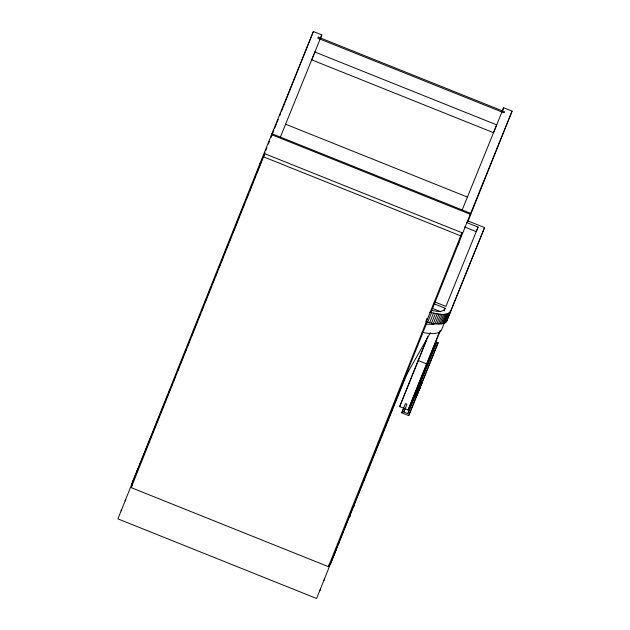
<?xml version="1.0" encoding="UTF-8"?>
<svg xmlns="http://www.w3.org/2000/svg" width="630" height="630" viewBox="0 0 630 630"><rect width="100%" height="100%" fill="white"/><g stroke="black" fill="none" stroke-linecap="round" stroke-linejoin="round"><path stroke-width="0.94" d="M418.202 387.757L418.879 386.08M416.966 395.097L417.217 394.474M419.092 385.513L420.934 380.945L420.438 382.174M419.745 383.883L420.281 382.552M421.738 383.237L421.234 384.481M418.257 387.623C414.942 395.798 418.903 386.064 418.036 388.159M417.777 388.82L417.659 389.041M419.785 383.804L420.005 383.26M419.895 387.875L418.194 392.002L419.273 389.419M418.8 390.568L418.981 390.057M419.352 389.222L420.178 387.159M420.367 386.678L419.525 388.749M414.831 396.089L414.674 396.49L415.138 395.341M415.453 394.553L415.879 393.498M416.832 391.096L417.312 389.97M417.501 389.442L417.611 389.159M418.438 387.096L418.328 387.379M416.32 392.403L416.532 391.86L415.997 393.191M418.123 387.962L417.966 388.371M416.32 396.687L416.627 395.931M417.808 393.002L418.029 392.459L417.493 393.789M418.989 390.041L419.257 389.356M260.284 162.776L131.67 484.344L168.005 394.719M137.639 469.61L117.92 518.876L316.622 598.5L336.349 549.234M177.534 371.133L179.353 366.573M180.085 364.746L181.912 360.187M182.637 358.36L183.732 355.627M185.196 351.973L186.291 349.24M187.748 345.594L189.205 341.94M191.394 336.467L193.221 331.908M193.953 330.081L195.772 325.521M196.505 323.702L197.599 320.961M199.056 317.315L200.151 314.575M201.616 310.929L203.073 307.282M205.262 301.809L207.081 297.25M207.813 295.423L209.64 290.863M210.365 289.036L211.459 286.303M212.924 282.649L214.019 279.917M215.476 276.263L216.933 272.617M219.122 267.144L220.949 262.584M221.681 260.757L223.5 256.197M224.233 254.378L225.327 251.638M226.784 247.992L227.879 245.251M229.344 241.605L230.8 237.959M232.99 232.486L234.809 227.918M235.541 226.099L237.368 221.539M238.093 219.713L239.187 216.972M240.652 213.326L241.747 210.593M243.204 206.939L244.66 203.293M246.85 197.82L248.677 193.26M249.409 191.433L251.228 186.874M251.961 185.047L253.055 182.314M254.512 178.668L255.607 175.928M257.072 172.281L259.985 164.981M260.718 163.154L262.537 158.595M263.269 156.775L265.096 152.208M265.821 150.389L266.915 147.648M268.38 144.002L269.475 141.27M270.932 137.616L273.853 130.323M274.578 128.496L276.405 123.937M277.137 122.11L278.232 119.377M279.689 115.723L280.783 112.99M281.516 111.163L313.378 31.5L321.82 34.886L320.394 38.454M131.197 487.636L264.773 153.712L461.987 232.738L328.411 566.661L131.197 487.636L132.465 484.502M502.204 111.313L503.638 107.738L512.08 111.124L467.814 221.807M426.022 320.898L427.077 318.268M427.423 321.332L330.372 563.968L408.342 370.487M431.07 312.212L458.987 242.4M425.675 321.78L427.668 322.324L431.534 312.653C437.44 313.598 445.969 316.74 450.56 311.456L484.565 227.58L467.224 220.634M427.668 322.324L429.621 322.788L433.487 313.126M429.621 322.788L431.519 323.182L435.385 313.519M440.252 330.679L408.09 410.004L399.648 406.618L427.707 336.774M431.519 323.182L433.345 323.497L437.212 313.834M433.345 323.497L435.102 323.741L438.968 314.079M435.102 323.741L436.771 323.899L440.638 314.236M401.775 412.823L405.46 403.602L406.956 404.192L403.814 412.036L407.791 413.634L436.661 342.129L438.149 342.72L408.728 415.611L401.775 412.823L403.594 408.334M436.771 323.899L438.338 323.977L442.205 314.315M444.103 310.96L445.19 308.235L433.503 303.558M466.389 222.421L478.083 227.107L476.272 231.643L464.578 226.957M438.338 323.977L439.803 323.97L443.67 314.307M439.803 323.97L441.15 323.883L445.016 314.22M441.15 323.883L442.37 323.718L446.237 314.055M408.09 410.004L439.85 331.041M442.37 323.718L443.457 323.474L447.324 313.811M407.791 413.634L436.661 342.129M443.457 323.474L444.402 323.151L448.269 313.488M444.402 323.151L445.205 322.749L449.072 313.086M445.205 322.749L445.859 322.276L449.726 312.614M408.728 415.611L438.149 342.72M421.777 383.15L420.714 385.788M421.777 383.174L422.423 381.544L421.927 382.772M445.859 322.276L450.222 312.063M446.355 321.733L450.56 311.456M484.565 227.58L446.694 321.119M416.934 390.852L417.217 390.143M418.202 387.678L418.698 386.529M419.344 384.906L419.627 384.182M419.541 388.655L419.832 387.946M421.123 384.78L420.832 385.505M417.084 394.813L417.328 394.175M419.092 389.789L419.706 388.308M313.378 31.5L271.561 134.639L470.263 214.271L512.08 111.124M259.363 165.084L271.932 133.718L470.634 213.35L458.065 244.708M264.773 153.712L263.505 156.838L460.719 235.872L461.987 232.738M168.738 392.907L170.572 388.379M171.305 386.568L172.407 383.851M173.88 380.236L174.982 377.52M280.374 137.104L321.82 34.886M462.192 209.963L503.638 107.738M328.411 566.661L329.679 563.527M399.648 406.618L426.258 340.972M445.19 308.235C442.969 313.33 435.747 310.992 431.534 310.448M478.083 227.107L445.93 306.408L435.141 302.085M403.814 412.036L405.271 408.453M444.646 322.198L441.354 330.333L439.417 332.349C433.92 334.506 427.817 333.49 422.21 332.278M403.302 380.37L430.479 332.561M434.724 323.93L432.582 324.568L433.03 324.458L425.896 324.135M429.534 312.118L431.534 312.653M285.603 124.212L467.421 197.072M432.59 308.448L440.677 311.692M426.211 363.636L427.801 364.274M418.099 360.486L426.541 363.864M416.651 391.49L418.139 392.08M415.721 393.892L417.21 394.49M415.044 395.553L416.54 396.144M368.259 467.531A16.152 5.993 21.8 0 1 368.109 470.775M364.668 479.391A16.152 5.993 21.8 0 1 364.085 480.84M350.296 515.482A16.096 5.977 21.8 0 1 349.713 516.931M354.265 505.402A16.152 5.993 21.8 0 1 352.115 507.835M334.798 553.069A16.152 5.993 21.8 0 1 334.215 554.51M338.83 543.005A16.152 5.993 21.8 0 1 338.239 544.446M320.426 589.152A16.096 5.977 21.8 0 1 319.843 590.609M324.395 579.072A16.152 5.993 21.8 0 1 323.812 580.513M135.592 474.918A16.152 5.993 21.8 0 1 136.174 473.476M139.616 464.853A16.152 5.993 21.8 0 1 140.206 463.412M121.102 510.962A16.152 5.993 21.8 0 1 121.677 509.512M125.189 500.921A16.152 5.993 21.8 0 1 125.772 499.48M415.863 393.514L415.705 393.915L415.863 393.514M314.874 52.014L311.74 59.858L493.55 132.709L496.692 124.874L314.874 52.014M318.315 37.123L317.866 38.225L504.15 112.872L504.599 111.77L318.315 37.123"/></g></svg>
